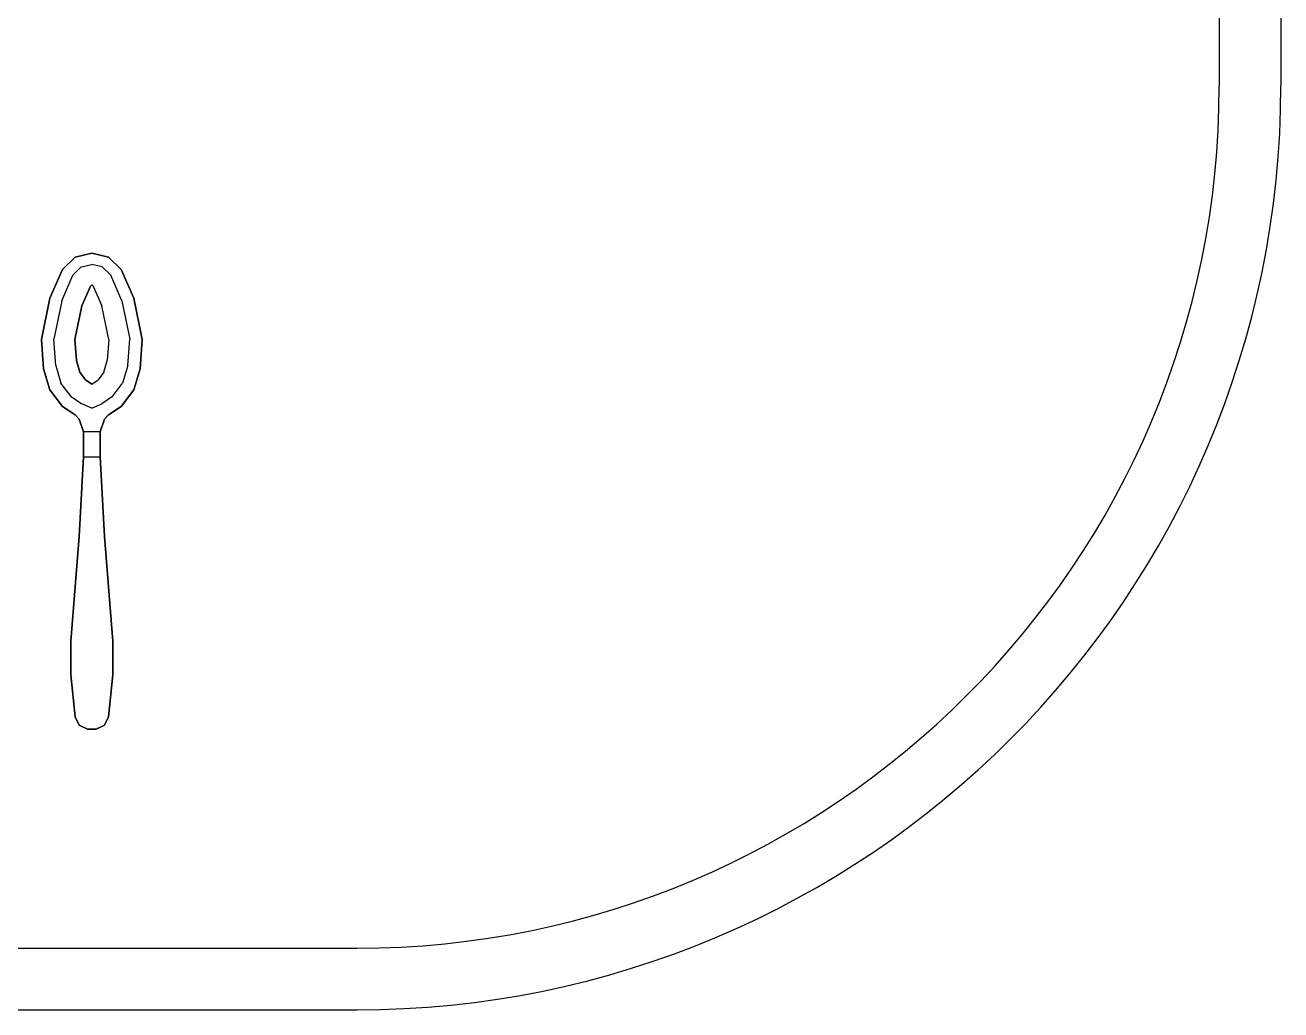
# Model space of a CAD drawing. Header units: inches. Extents: x 38074 to 101214, y 18833 to 57379.
# Drawn here: x 99061 to 99456.3, y 35985.5 to 36295.5 of the extents above; entities that cross this region are included whole.
import ezdxf

# ---------------------------------------------------------------- set-up
doc = ezdxf.new("R2010")
doc.units = ezdxf.units.IN

# ---------------------------------------------------------------- blocks, each defined once
blk = doc.blocks.new('A$C403C54AD')
for p, q in [((2.27071, 1.26108, -0.0006), (2.27071, 0.79569, -0.0006)), ((2.2901, 1.26108, -0.0006), (2.2901, 0.79569, -0.0006)), ((0.83575, 0.52421, -0.0006), (1.99923, 0.52421, -0.0006)), ((0.83575, 0.50481, -0.0006), (1.99923, 0.50481, -0.0006))]:
    blk.add_line(p, q)
for radius in [0.27148, 0.29087]:
    blk.add_arc((1.99923, 0.79569, -0.0006), radius, 270, 0)
for points, invisible_edges in [([(1.90985, 0.73605, -0.02421), (1.9066, 0.73789, -0.02157), (1.91055, 0.74173, -0.02048), (1.91253, 0.73867, -0.02365)], 5), ([(1.90985, 0.73605, -0.02289), (1.9066, 0.73789, -0.02025), (1.91055, 0.74173, -0.01916), (1.91253, 0.73867, -0.02233)], 5), ([(1.91055, 0.74173, -0.02048), (1.91253, 0.73867, -0.02365), (1.91583, 0.73948, -0.02346), (1.91583, 0.74304, -0.02029)], 5), ([(1.91055, 0.74173, -0.01916), (1.91253, 0.73867, -0.02233), (1.91583, 0.73948, -0.02215), (1.91583, 0.74304, -0.01897)], 5), ([(1.91583, 0.73948, -0.02215), (1.91583, 0.73309, -0.02564), (1.9154, 0.73267, -0.02578), (1.91253, 0.73867, -0.02233)], 5), ([(1.91583, 0.73948, -0.02346), (1.91583, 0.73309, -0.02696), (1.9154, 0.73267, -0.0271), (1.91253, 0.73867, -0.02365)], 5), ([(1.92111, 0.74173, -0.02048), (1.91914, 0.73867, -0.02365), (1.91583, 0.73948, -0.02346), (1.91583, 0.74304, -0.02029)], 5), ([(1.92111, 0.74173, -0.01916), (1.91914, 0.73867, -0.02233), (1.91583, 0.73948, -0.02215), (1.91583, 0.74304, -0.01897)], 5), ([(1.91583, 0.73948, -0.02215), (1.91583, 0.73309, -0.02564), (1.91627, 0.73267, -0.02578), (1.91914, 0.73867, -0.02233)], 5), ([(1.91583, 0.73948, -0.02346), (1.91583, 0.73309, -0.02696), (1.91627, 0.73267, -0.0271), (1.91914, 0.73867, -0.02365)], 5), ([(1.92182, 0.73605, -0.02421), (1.92507, 0.73789, -0.02157), (1.92111, 0.74173, -0.02048), (1.91914, 0.73867, -0.02365)], 5), ([(1.92182, 0.73605, -0.02289), (1.92507, 0.73789, -0.02025), (1.92111, 0.74173, -0.01916), (1.91914, 0.73867, -0.02233)], 5), ([(1.90264, 0.72882, -0.0234), (1.90634, 0.72802, -0.02592), (1.90985, 0.73605, -0.02421), (1.9066, 0.73789, -0.02157)], 5), ([(1.90264, 0.72882, -0.02208), (1.90634, 0.72802, -0.0246), (1.90985, 0.73605, -0.02289), (1.9066, 0.73789, -0.02025)], 5), ([(1.90985, 0.73605, -0.02421), (1.9154, 0.73267, -0.0271), (1.91266, 0.72644, -0.02873), (1.90634, 0.72802, -0.02592)], 5), ([(1.90985, 0.73605, -0.02289), (1.9154, 0.73267, -0.02578), (1.91266, 0.72644, -0.02741), (1.90634, 0.72802, -0.0246)], 5), ([(1.9154, 0.73267, -0.02578), (1.91253, 0.73867, -0.02233), (1.90985, 0.73605, -0.02289), (1.9154, 0.73267, -0.02578)], 5), ([(1.9154, 0.73267, -0.0271), (1.91253, 0.73867, -0.02365), (1.90985, 0.73605, -0.02421), (1.9154, 0.73267, -0.0271)], 5), ([(1.91627, 0.73267, -0.02578), (1.91914, 0.73867, -0.02233), (1.92182, 0.73605, -0.02289), (1.91627, 0.73267, -0.02578)], 5), ([(1.91627, 0.73267, -0.0271), (1.91914, 0.73867, -0.02365), (1.92182, 0.73605, -0.02421), (1.91627, 0.73267, -0.0271)], 5), ([(1.92182, 0.73605, -0.02421), (1.91627, 0.73267, -0.0271), (1.91901, 0.72644, -0.02873), (1.92532, 0.72802, -0.02592)], 5), ([(1.92182, 0.73605, -0.02289), (1.91627, 0.73267, -0.02578), (1.91901, 0.72644, -0.02741), (1.92532, 0.72802, -0.0246)], 5), ([(1.92903, 0.72882, -0.0234), (1.92532, 0.72802, -0.02592), (1.92182, 0.73605, -0.02421), (1.92507, 0.73789, -0.02157)], 5), ([(1.92903, 0.72882, -0.02208), (1.92532, 0.72802, -0.0246), (1.92182, 0.73605, -0.02289), (1.92507, 0.73789, -0.02025)], 5), ([(1.9154, 0.73267, -0.0271), (1.91627, 0.73267, -0.0271), (1.91901, 0.72644, -0.02873), (1.91266, 0.72644, -0.02873)], 5), ([(1.9154, 0.73267, -0.02578), (1.91627, 0.73267, -0.02578), (1.91901, 0.72644, -0.02741), (1.91266, 0.72644, -0.02741)], 5), ([(1.91583, 0.73309, -0.02564), (1.91627, 0.73267, -0.02578), (1.9154, 0.73267, -0.02578), (1.91583, 0.73309, -0.02564)], 2), ([(1.91583, 0.73309, -0.02696), (1.91627, 0.73267, -0.0271), (1.9154, 0.73267, -0.0271), (1.91583, 0.73309, -0.02696)], 2), ([(1.90388, 0.71589, -0.0279), (1.9, 0.71579, -0.02544), (1.90264, 0.72882, -0.0234), (1.90634, 0.72802, -0.02592)], 5), ([(1.90388, 0.71589, -0.02658), (1.9, 0.71579, -0.02412), (1.90264, 0.72882, -0.02208), (1.90634, 0.72802, -0.0246)], 5), ([(1.91266, 0.72644, -0.02741), (1.90634, 0.72802, -0.0246), (1.90388, 0.71589, -0.02658), (1.91051, 0.71583, -0.02912)], 5), ([(1.91266, 0.72644, -0.02873), (1.90634, 0.72802, -0.02592), (1.90388, 0.71589, -0.0279), (1.91051, 0.71583, -0.03044)], 5), ([(1.91901, 0.72644, -0.02741), (1.92532, 0.72802, -0.0246), (1.92778, 0.71589, -0.02658), (1.92116, 0.71583, -0.02912)], 5), ([(1.91901, 0.72644, -0.02873), (1.92532, 0.72802, -0.02592), (1.92778, 0.71589, -0.0279), (1.92116, 0.71583, -0.03044)], 5), ([(1.92778, 0.71589, -0.0279), (1.93166, 0.71579, -0.02544), (1.92903, 0.72882, -0.0234), (1.92532, 0.72802, -0.02592)], 5), ([(1.92778, 0.71589, -0.02658), (1.93166, 0.71579, -0.02412), (1.92903, 0.72882, -0.02208), (1.92532, 0.72802, -0.0246)], 5), ([(1.91901, 0.72644, -0.02741), (1.91266, 0.72644, -0.02741), (1.91051, 0.71583, -0.02912), (1.92116, 0.71583, -0.02912)], 5), ([(1.91901, 0.72644, -0.02873), (1.91266, 0.72644, -0.02873), (1.91051, 0.71583, -0.03044), (1.92116, 0.71583, -0.03044)], 5), ([(1.90066, 0.70658, -0.02499), (1.90447, 0.70765, -0.02747), (1.90388, 0.71589, -0.02658), (1.9, 0.71579, -0.02412)], 5), ([(1.90066, 0.70658, -0.02631), (1.90447, 0.70765, -0.02879), (1.90388, 0.71589, -0.0279), (1.9, 0.71579, -0.02544)], 5), ([(1.90388, 0.71589, -0.0279), (1.91051, 0.71583, -0.03044), (1.91098, 0.70922, -0.03139), (1.90447, 0.70765, -0.02879)], 5), ([(1.90388, 0.71589, -0.02658), (1.91051, 0.71583, -0.02912), (1.91098, 0.70922, -0.03007), (1.90447, 0.70765, -0.02747)], 5), ([(1.91051, 0.71583, -0.03044), (1.92116, 0.71583, -0.03044), (1.92068, 0.70922, -0.03139), (1.91098, 0.70922, -0.03139)], 5), ([(1.91051, 0.71583, -0.02912), (1.92116, 0.71583, -0.02912), (1.92068, 0.70922, -0.03007), (1.91098, 0.70922, -0.03007)], 5), ([(1.92778, 0.71589, -0.0279), (1.92116, 0.71583, -0.03044), (1.92068, 0.70922, -0.03139), (1.92719, 0.70765, -0.02879)], 5), ([(1.92778, 0.71589, -0.02658), (1.92116, 0.71583, -0.02912), (1.92068, 0.70922, -0.03007), (1.92719, 0.70765, -0.02747)], 5), ([(1.931, 0.70658, -0.02499), (1.92719, 0.70765, -0.02747), (1.92778, 0.71589, -0.02658), (1.93166, 0.71579, -0.02412)], 5), ([(1.931, 0.70658, -0.02631), (1.92719, 0.70765, -0.02879), (1.92778, 0.71589, -0.0279), (1.93166, 0.71579, -0.02544)], 5), ([(1.90613, 0.70213, -0.02798), (1.90264, 0.69998, -0.02539), (1.90066, 0.70658, -0.02499), (1.90447, 0.70765, -0.02747)], 5), ([(1.90613, 0.70213, -0.0293), (1.90264, 0.69998, -0.02671), (1.90066, 0.70658, -0.02631), (1.90447, 0.70765, -0.02879)], 5), ([(1.91098, 0.70922, -0.03007), (1.90447, 0.70765, -0.02747), (1.90613, 0.70213, -0.02798), (1.9121, 0.7055, -0.0303)], 5), ([(1.92068, 0.70922, -0.03139), (1.91098, 0.70922, -0.03139), (1.9121, 0.7055, -0.03162), (1.91956, 0.7055, -0.03162)], 5), ([(1.92068, 0.70922, -0.03007), (1.91098, 0.70922, -0.03007), (1.9121, 0.7055, -0.0303), (1.91956, 0.7055, -0.0303)], 5), ([(1.92068, 0.70922, -0.03139), (1.92719, 0.70765, -0.02879), (1.92553, 0.70213, -0.0293), (1.91956, 0.7055, -0.03162)], 5), ([(1.92068, 0.70922, -0.03007), (1.92719, 0.70765, -0.02747), (1.92553, 0.70213, -0.02798), (1.91956, 0.7055, -0.0303)], 5), ([(1.92553, 0.70213, -0.02798), (1.92903, 0.69998, -0.02539), (1.931, 0.70658, -0.02499), (1.92719, 0.70765, -0.02747)], 5), ([(1.92553, 0.70213, -0.0293), (1.92903, 0.69998, -0.02671), (1.931, 0.70658, -0.02631), (1.92719, 0.70765, -0.02879)], 5), ([(1.90613, 0.70213, -0.0293), (1.9121, 0.7055, -0.03162), (1.91387, 0.70313, -0.03172), (1.90928, 0.69791, -0.02947)], 5), ([(1.90613, 0.70213, -0.02798), (1.9121, 0.7055, -0.0303), (1.91387, 0.70313, -0.0304), (1.90928, 0.69791, -0.02815)], 5), ([(1.9121, 0.7055, -0.03162), (1.91956, 0.7055, -0.03162), (1.91779, 0.70313, -0.03172), (1.91387, 0.70313, -0.03172)], 5), ([(1.9121, 0.7055, -0.0303), (1.91956, 0.7055, -0.0303), (1.91779, 0.70313, -0.0304), (1.91387, 0.70313, -0.0304)], 5), ([(1.92553, 0.70213, -0.0293), (1.91956, 0.7055, -0.03162), (1.91779, 0.70313, -0.03172), (1.92238, 0.69791, -0.02947)], 5), ([(1.92553, 0.70213, -0.02798), (1.91956, 0.7055, -0.0303), (1.91779, 0.70313, -0.0304), (1.92238, 0.69791, -0.02815)], 5), ([(1.9066, 0.69472, -0.02719), (1.90928, 0.69791, -0.02947), (1.90613, 0.70213, -0.0293), (1.90264, 0.69998, -0.02671)], 5), ([(1.9066, 0.69472, -0.02588), (1.90928, 0.69791, -0.02815), (1.90613, 0.70213, -0.02798), (1.90264, 0.69998, -0.02539)], 5), ([(1.91387, 0.70313, -0.03172), (1.90928, 0.69791, -0.02947), (1.91269, 0.69562, -0.02948), (1.91583, 0.70178, -0.03152)], 5), ([(1.91387, 0.70313, -0.0304), (1.90928, 0.69791, -0.02815), (1.91269, 0.69562, -0.02816), (1.91583, 0.70178, -0.0302)], 5), ([(1.91269, 0.69562, -0.02948), (1.91583, 0.70178, -0.03152), (1.91583, 0.70178, -0.03152), (1.91583, 0.69426, -0.0293)], 5), ([(1.91269, 0.69562, -0.02816), (1.91583, 0.70178, -0.0302), (1.91583, 0.70178, -0.0302), (1.91583, 0.69426, -0.02798)], 5), ([(1.91779, 0.70313, -0.03172), (1.91387, 0.70313, -0.03172), (1.91583, 0.70178, -0.03152)], 1), ([(1.91779, 0.70313, -0.0304), (1.91387, 0.70313, -0.0304), (1.91583, 0.70178, -0.0302)], 1), ([(1.91779, 0.70313, -0.03172), (1.92238, 0.69791, -0.02947), (1.91897, 0.69562, -0.02948), (1.91583, 0.70178, -0.03152)], 5), ([(1.91779, 0.70313, -0.0304), (1.92238, 0.69791, -0.02815), (1.91897, 0.69562, -0.02816), (1.91583, 0.70178, -0.0302)], 5), ([(1.91897, 0.69562, -0.02948), (1.91583, 0.70178, -0.03152), (1.91583, 0.70178, -0.03152), (1.91583, 0.69426, -0.0293)], 5), ([(1.91897, 0.69562, -0.02816), (1.91583, 0.70178, -0.0302), (1.91583, 0.70178, -0.0302), (1.91583, 0.69426, -0.02798)], 5), ([(1.92507, 0.69472, -0.02719), (1.92238, 0.69791, -0.02947), (1.92553, 0.70213, -0.0293), (1.92903, 0.69998, -0.02671)], 5), ([(1.92507, 0.69472, -0.02588), (1.92238, 0.69791, -0.02815), (1.92553, 0.70213, -0.02798), (1.92903, 0.69998, -0.02539)], 5), ([(1.91269, 0.69562, -0.02816), (1.91055, 0.6921, -0.02625), (1.9066, 0.69472, -0.02588), (1.90928, 0.69791, -0.02815)], 5), ([(1.91897, 0.69562, -0.02948), (1.92111, 0.6921, -0.0284), (1.92507, 0.69472, -0.02719), (1.92238, 0.69791, -0.02947)], 5), ([(1.91897, 0.69562, -0.02816), (1.92111, 0.6921, -0.02625), (1.92507, 0.69472, -0.02588), (1.92238, 0.69791, -0.02815)], 5), ([(1.91055, 0.6921, -0.0284), (1.91583, 0.6921, -0.0284), (1.91583, 0.69426, -0.0293), (1.91269, 0.69562, -0.02948)], 11), ([(1.91055, 0.6921, -0.02625), (1.91583, 0.6921, -0.02625), (1.91583, 0.69426, -0.02798), (1.91269, 0.69562, -0.02816)], 11), ([(1.91187, 0.69077, -0.02551), (1.91979, 0.69077, -0.02551), (1.92111, 0.6921, -0.02625), (1.91055, 0.6921, -0.02625)], 5), ([(1.91187, 0.69077, -0.0276), (1.91979, 0.69077, -0.0276), (1.92111, 0.6921, -0.0284), (1.91055, 0.6921, -0.0284)], 5), ([(1.91187, 0.69077, -0.02551), (1.91187, 0.69077, -0.0276), (1.91055, 0.6921, -0.0284), (1.91055, 0.6921, -0.02625)], 1), ([(1.92111, 0.6921, -0.0284), (1.91583, 0.6921, -0.0284), (1.91583, 0.69426, -0.0293), (1.91897, 0.69562, -0.02948)], 11), ([(1.92111, 0.6921, -0.02625), (1.91583, 0.6921, -0.02625), (1.91583, 0.69426, -0.02798), (1.91897, 0.69562, -0.02816)], 11), ([(1.91979, 0.69077, -0.0276), (1.91979, 0.69077, -0.02551), (1.92111, 0.6921, -0.02625), (1.92111, 0.6921, -0.0284)], 1), ([(1.91847, 0.68681, -0.02366), (1.91319, 0.68681, -0.02366), (1.91187, 0.69077, -0.02551), (1.91979, 0.69077, -0.02551)], 4), ([(1.91319, 0.68681, -0.02588), (1.91319, 0.68681, -0.02366), (1.91187, 0.69077, -0.02551), (1.91187, 0.69077, -0.0276)], 5), ([(1.91847, 0.68681, -0.02588), (1.91319, 0.68681, -0.02588), (1.91187, 0.69077, -0.0276), (1.91979, 0.69077, -0.0276)], 4), ([(1.91847, 0.68681, -0.02366), (1.91847, 0.68681, -0.02588), (1.91979, 0.69077, -0.0276), (1.91979, 0.69077, -0.02551)], 5), ([(1.91319, 0.68681, -0.02588), (1.91319, 0.68681, -0.02366), (1.91319, 0.6789, -0.02303), (1.91319, 0.6789, -0.02525)], 5), ([(1.91847, 0.6789, -0.02525), (1.91847, 0.6789, -0.02303), (1.91847, 0.68681, -0.02366), (1.91847, 0.68681, -0.02588)], 5), ([(1.91979, 0.65383, -0.02553), (1.91187, 0.65383, -0.02553), (1.91319, 0.6789, -0.02303), (1.91847, 0.6789, -0.02303)], 1), ([(1.91319, 0.6789, -0.02303), (1.91319, 0.6789, -0.02525), (1.91187, 0.65383, -0.02816), (1.91187, 0.65383, -0.02553)], 5), ([(1.91979, 0.65383, -0.02816), (1.91187, 0.65383, -0.02816), (1.91319, 0.6789, -0.02525), (1.91847, 0.6789, -0.02525)], 1), ([(1.91979, 0.65383, -0.02553), (1.91979, 0.65383, -0.02816), (1.91847, 0.6789, -0.02525), (1.91847, 0.6789, -0.02303)], 5), ([(1.90924, 0.62085, -0.03154), (1.92243, 0.62085, -0.03154), (1.91979, 0.65383, -0.02816), (1.91187, 0.65383, -0.02816)], 5), ([(1.91187, 0.65383, -0.02816), (1.91187, 0.65383, -0.02553), (1.90924, 0.62085, -0.02757), (1.90924, 0.62085, -0.03154)], 1), ([(1.90924, 0.62085, -0.02757), (1.92243, 0.62085, -0.02757), (1.91979, 0.65383, -0.02553), (1.91187, 0.65383, -0.02553)], 5), ([(1.92243, 0.62085, -0.03154), (1.92243, 0.62085, -0.02757), (1.91979, 0.65383, -0.02553), (1.91979, 0.65383, -0.02816)], 4), ([(1.92243, 0.61029, -0.02785), (1.90924, 0.61029, -0.02785), (1.90924, 0.62085, -0.02757), (1.92243, 0.62085, -0.02757)], 5), ([(1.92243, 0.61029, -0.03182), (1.90924, 0.61029, -0.03182), (1.90924, 0.62085, -0.03154), (1.92243, 0.62085, -0.03154)], 5), ([(1.91055, 0.5971, -0.02782), (1.92111, 0.5971, -0.02782), (1.92243, 0.61029, -0.02785), (1.90924, 0.61029, -0.02785)], 5), ([(1.91055, 0.5971, -0.03179), (1.92111, 0.5971, -0.03179), (1.92243, 0.61029, -0.03182), (1.90924, 0.61029, -0.03182)], 5), ([(1.91979, 0.59446, -0.02761), (1.91187, 0.59446, -0.02761), (1.91055, 0.5971, -0.02782), (1.92111, 0.5971, -0.02782)], 5), ([(1.91979, 0.59446, -0.03158), (1.91187, 0.59446, -0.03158), (1.91055, 0.5971, -0.03179), (1.92111, 0.5971, -0.03179)], 5), ([(1.91451, 0.59314, -0.02775), (1.91715, 0.59314, -0.02775), (1.91979, 0.59446, -0.02761), (1.91187, 0.59446, -0.02761)], 4), ([(1.91451, 0.59314, -0.0313), (1.91715, 0.59314, -0.0313), (1.91979, 0.59446, -0.03158), (1.91187, 0.59446, -0.03158)], 4)]:
    blk.add_3dface(points, dxfattribs=dict(invisible_edges=invisible_edges))
for points in [[(1.91055, 0.74173, -0.01916), (1.91055, 0.74173, -0.02048), (1.9066, 0.73789, -0.02157), (1.9066, 0.73789, -0.02025)], [(1.91583, 0.74304, -0.02029), (1.91583, 0.74304, -0.01897), (1.91055, 0.74173, -0.01916), (1.91055, 0.74173, -0.02048)], [(1.92111, 0.74173, -0.01916), (1.92111, 0.74173, -0.02048), (1.91583, 0.74304, -0.02029), (1.91583, 0.74304, -0.01897)], [(1.92507, 0.73789, -0.02157), (1.92507, 0.73789, -0.02025), (1.92111, 0.74173, -0.01916), (1.92111, 0.74173, -0.02048)], [(1.9066, 0.73789, -0.02157), (1.9066, 0.73789, -0.02025), (1.90264, 0.72882, -0.02208), (1.90264, 0.72882, -0.0234)], [(1.92903, 0.72882, -0.02208), (1.92903, 0.72882, -0.0234), (1.92507, 0.73789, -0.02157), (1.92507, 0.73789, -0.02025)], [(1.90264, 0.72882, -0.02208), (1.90264, 0.72882, -0.0234), (1.9, 0.71579, -0.02544), (1.9, 0.71579, -0.02412)], [(1.93166, 0.71579, -0.02544), (1.93166, 0.71579, -0.02412), (1.92903, 0.72882, -0.02208), (1.92903, 0.72882, -0.0234)], [(1.9, 0.71579, -0.02544), (1.9, 0.71579, -0.02412), (1.90066, 0.70658, -0.02499), (1.90066, 0.70658, -0.02631)], [(1.931, 0.70658, -0.02499), (1.931, 0.70658, -0.02631), (1.93166, 0.71579, -0.02544), (1.93166, 0.71579, -0.02412)], [(1.90066, 0.70658, -0.02631), (1.90066, 0.70658, -0.02499), (1.90264, 0.69998, -0.02539), (1.90264, 0.69998, -0.02671)], [(1.92903, 0.69998, -0.02671), (1.92903, 0.69998, -0.02539), (1.931, 0.70658, -0.02499), (1.931, 0.70658, -0.02631)], [(1.90264, 0.69998, -0.02539), (1.90264, 0.69998, -0.02671), (1.9066, 0.69472, -0.02719), (1.9066, 0.69472, -0.02588)], [(1.92507, 0.69472, -0.02588), (1.92507, 0.69472, -0.02719), (1.92903, 0.69998, -0.02671), (1.92903, 0.69998, -0.02539)], [(1.9066, 0.69472, -0.02719), (1.9066, 0.69472, -0.02588), (1.91055, 0.6921, -0.02625), (1.91055, 0.6921, -0.0284)], [(1.92111, 0.6921, -0.0284), (1.92111, 0.6921, -0.02625), (1.92507, 0.69472, -0.02588), (1.92507, 0.69472, -0.02719)], [(1.91319, 0.6789, -0.02525), (1.91847, 0.6789, -0.02525), (1.91847, 0.68681, -0.02588), (1.91319, 0.68681, -0.02588)], [(1.91319, 0.6789, -0.02303), (1.91847, 0.6789, -0.02303), (1.91847, 0.68681, -0.02366), (1.91319, 0.68681, -0.02366)], [(1.90924, 0.62085, -0.02757), (1.90924, 0.62085, -0.03154), (1.90924, 0.61029, -0.03182), (1.90924, 0.61029, -0.02785)], [(1.92243, 0.61029, -0.02785), (1.92243, 0.61029, -0.03182), (1.92243, 0.62085, -0.03154), (1.92243, 0.62085, -0.02757)], [(1.90924, 0.61029, -0.03182), (1.90924, 0.61029, -0.02785), (1.91055, 0.5971, -0.02782), (1.91055, 0.5971, -0.03179)], [(1.92111, 0.5971, -0.03179), (1.92111, 0.5971, -0.02782), (1.92243, 0.61029, -0.02785), (1.92243, 0.61029, -0.03182)], [(1.91055, 0.5971, -0.02782), (1.91055, 0.5971, -0.03179), (1.91187, 0.59446, -0.03158), (1.91187, 0.59446, -0.02761)], [(1.91979, 0.59446, -0.02761), (1.91979, 0.59446, -0.03158), (1.92111, 0.5971, -0.03179), (1.92111, 0.5971, -0.02782)], [(1.91187, 0.59446, -0.03158), (1.91187, 0.59446, -0.02761), (1.91451, 0.59314, -0.02775), (1.91451, 0.59314, -0.0313)], [(1.91451, 0.59314, -0.02775), (1.91451, 0.59314, -0.0313), (1.91715, 0.59314, -0.0313), (1.91715, 0.59314, -0.02775)], [(1.91715, 0.59314, -0.0313), (1.91715, 0.59314, -0.02775), (1.91979, 0.59446, -0.02761), (1.91979, 0.59446, -0.03158)]]:
    blk.add_3dface(points)

msp = doc.modelspace()

# ---------------------------------------------------------------- block references
at = {"xscale": 1000, "yscale": 1000, "zscale": 1000}
msp.add_blockref('A$C403C54AD', (97166.18, 35480.7, 0.6), dxfattribs=at)

doc.saveas('drawing.dxf')
